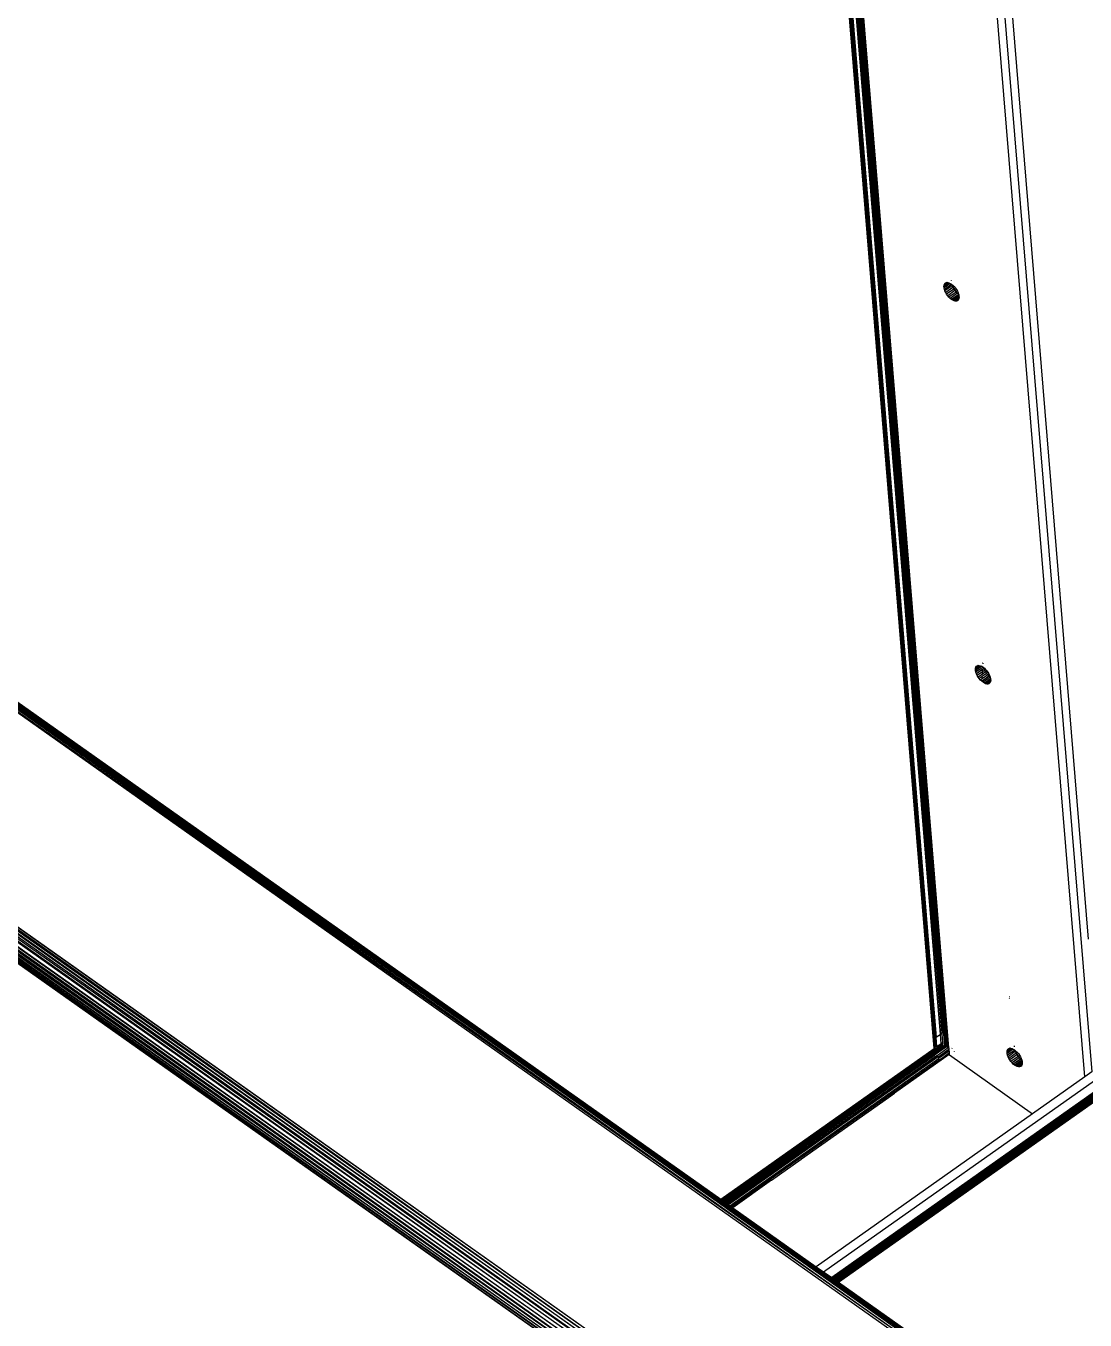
# Model space of a CAD drawing. Header units: inches. Extents: x 12 to 4609, y 5 to 3256.
# Drawn here: x 2725.4 to 2932.3, y 2174.7 to 2427.5 of the extents above; entities that cross this region are included whole.
import ezdxf

# ---------------------------------------------------------------- set-up
doc = ezdxf.new("R2010")
doc.units = ezdxf.units.IN
doc.header["$MEASUREMENT"] = 0

msp = doc.modelspace()

# ---------------------------------------------------------------- linework, layer by layer
for p, q in [((2932.18, 2222.17), (2901.48, 2594.72)), ((2902.89, 2595.72), (2933.59, 2223.17)), ((2932.95, 2249.07), (2904.31, 2596.72)), ((2875.83, 2576.59), (2904.33, 2230.7)), ((2904.33, 2230.7), (2876.02, 2576.73)), ((2876.07, 2576.76), (2904.33, 2230.7)), ((2876.12, 2576.79), (2904.84, 2228.17)), ((2904.84, 2228.17), (2876.31, 2576.93)), ((2905.13, 2228.11), (2876.35, 2576.96)), ((2876.57, 2577.11), (2905.13, 2228.11)), ((2876.61, 2577.14), (2905.4, 2228.01)), ((2905.4, 2228.01), (2876.66, 2577.18)), ((2902.81, 2227.76), (2874.17, 2575.41)), ((2874.26, 2575.48), (2902.81, 2227.76)), ((2874.37, 2575.56), (2902.81, 2227.76)), ((2903.05, 2227.9), (2874.41, 2575.58)), ((2874.46, 2575.62), (2903.05, 2227.9)), ((2874.51, 2575.66), (2903.05, 2227.9)), ((2903.16, 2229.88), (2874.55, 2575.68)), ((2874.68, 2575.78), (2903.16, 2229.88)), ((2903.16, 2229.88), (2874.8, 2575.86)), ((2874.87, 2575.91), (2903.16, 2229.88)), ((2874.91, 2575.93), (2903.16, 2229.88)), ((2904.04, 2230.49), (2875.45, 2576.32)), ((2875.72, 2576.51), (2904.04, 2230.49)), ((2904.33, 2230.7), (2875.76, 2576.54)), ((2905.4, 2228.01), (2878.96, 2551.62)), ((2905.63, 2227.89), (2883.44, 2497.29)), ((2883.44, 2497.29), (2905.4, 2228.01)), ((3222.7, 2423.29), (2882.77, 2182.96)), ((3222.79, 2423.29), (2882.82, 2182.93)), ((3222.7, 2423.29), (2882.82, 2182.93)), ((3222.93, 2423.24), (2882.86, 2182.9)), ((3222.93, 2423.24), (2882.89, 2182.88)), ((3222.93, 2423.24), (2882.95, 2182.84)), ((3223.04, 2423.2), (2882.98, 2182.82)), ((3223.19, 2423.1), (2883.04, 2182.77)), ((2883.1, 2182.73), (3223.19, 2423.1)), ((3223.19, 2423.1), (2883.18, 2182.67)), ((3223.32, 2423.01), (2883.23, 2182.64)), ((3223.49, 2422.86), (2883.31, 2182.58)), ((3223.49, 2422.86), (2883.39, 2182.53)), ((3223.49, 2422.86), (2883.5, 2182.45)), ((3223.64, 2422.73), (2883.57, 2182.4)), ((2883.64, 2182.35), (3223.77, 2422.58)), ((3223.82, 2422.53), (2883.68, 2182.32)), ((2883.76, 2182.26), (3223.82, 2422.53)), ((3223.82, 2422.53), (2883.9, 2182.17)), ((3223.95, 2422.38), (2883.97, 2182.12)), ((3224, 2422.32), (2883.99, 2182.1)), ((3224, 2422.32), (2884.1, 2182.02)), ((3224, 2422.32), (2884.13, 2182)), ((2521.16, 2392.42), (2869.08, 2146.5)), ((2521.16, 2392.42), (2868.69, 2145.96)), ((2869.08, 2146.5), (2521.59, 2392.91)), ((2869.51, 2146.99), (2521.59, 2392.91)), ((2521.99, 2393.3), (2869.96, 2147.42)), ((2521.99, 2393.3), (2869.51, 2146.99)), ((2522.46, 2393.69), (2870.43, 2147.79)), ((2522.46, 2393.69), (2869.96, 2147.42)), ((2522.57, 2393.77), (2870.43, 2147.79)), ((2902.83, 2166.71), (2581.76, 2393.77)), ((2581.76, 2393.77), (2903.28, 2166.98)), ((2582.73, 2393.76), (2903.28, 2166.98)), ((2583.42, 2393.65), (2903.28, 2166.98)), ((2583.42, 2393.65), (2860.86, 2197.48)), ((2860.9, 2197.51), (2583.75, 2393.61)), ((2583.88, 2393.58), (2860.9, 2197.51)), ((2584.23, 2393.48), (2904.12, 2167.31)), ((2584.23, 2393.48), (2860.9, 2197.51)), ((2584.81, 2393.33), (2904.12, 2167.31)), ((2584.99, 2393.26), (2904.5, 2167.34)), ((2584.99, 2393.26), (2904.12, 2167.31)), ((2867.61, 2143.19), (2519.75, 2389.47)), ((2867.69, 2143.71), (2519.75, 2389.47)), ((2519.79, 2389.71), (2867.69, 2143.71)), ((2520.12, 2390.69), (2867.84, 2144.26)), ((2520.12, 2390.69), (2845.42, 2160.82)), ((2520.17, 2390.82), (2845.45, 2160.84)), ((2868.35, 2145.4), (2520.33, 2391.12)), ((2845.45, 2160.84), (2520.33, 2391.12)), ((2868.35, 2145.4), (2520.46, 2391.39)), ((2868.69, 2145.96), (2520.82, 2391.95)), ((2519.71, 2389.17), (2867.61, 2143.19)), ((2519.71, 2389.17), (2867.61, 2142.73)), ((2519.71, 2388.73), (2867.61, 2142.73)), ((2867.84, 2144.26), (2521.2, 2389.39)), ((2521.29, 2388.83), (2867.84, 2144.26)), ((2521.29, 2388.83), (2867.69, 2143.71)), ((2600.96, 2382.23), (2904.84, 2167.29)), ((2600.96, 2382.23), (2861.12, 2198.28)), ((2600.96, 2382.23), (2904.5, 2167.34)), ((2904.68, 2376.6), (2905.66, 2377.31)), ((2904.68, 2376.6), (2904.71, 2376.84)), ((2905.43, 2377.36), (2904.71, 2376.84)), ((2905.91, 2377.2), (2904.71, 2376.33)), ((2904.71, 2376.84), (2904.77, 2377.05)), ((2905.21, 2377.37), (2904.77, 2377.05)), ((2904.77, 2377.05), (2904.88, 2377.2)), ((2906.19, 2377.02), (2904.77, 2376.03)), ((2904.88, 2377.2), (2905.03, 2377.31)), ((2905.03, 2377.31), (2905.21, 2377.37)), ((2905.21, 2377.37), (2905.43, 2377.36)), ((2905.43, 2377.36), (2905.66, 2377.31)), ((2905.66, 2377.31), (2905.91, 2377.2)), ((2905.91, 2377.2), (2906.17, 2377.04)), ((2906.12, 2377.79), (2906.1, 2377.68)), ((2906.17, 2377.04), (2906.19, 2377.02)), ((2906.19, 2377.02), (2906.3, 2376.72)), ((2906.19, 2377.02), (2906.43, 2376.83)), ((2906.43, 2376.83), (2906.3, 2376.72)), ((2906.43, 2376.83), (2906.68, 2376.59)), ((2904.71, 2376.33), (2904.68, 2376.6)), ((2904.77, 2376.03), (2904.71, 2376.33)), ((2904.88, 2375.72), (2904.77, 2376.03)), ((2906.3, 2376.72), (2904.88, 2375.72)), ((2905.03, 2375.4), (2904.88, 2375.72)), ((2906.45, 2376.4), (2905.03, 2375.4)), ((2905.21, 2375.09), (2905.03, 2375.4)), ((2906.63, 2376.09), (2905.21, 2375.09)), ((2905.43, 2374.79), (2905.21, 2375.09)), ((2906.84, 2375.79), (2905.43, 2374.79)), ((2905.66, 2374.52), (2905.43, 2374.79)), ((2907.07, 2375.52), (2905.66, 2374.52)), ((2905.91, 2374.27), (2905.66, 2374.52)), ((2907.32, 2375.27), (2905.91, 2374.27)), ((2906.17, 2374.07), (2905.91, 2374.27)), ((2907.57, 2375.06), (2906.17, 2374.07)), ((2906.3, 2376.72), (2906.45, 2376.4)), ((2907.63, 2374.78), (2906.43, 2373.91)), ((2906.68, 2376.59), (2906.45, 2376.4)), ((2906.45, 2376.4), (2906.63, 2376.09)), ((2906.91, 2376.31), (2906.63, 2376.09)), ((2906.63, 2376.09), (2906.84, 2375.79)), ((2906.68, 2376.59), (2906.91, 2376.31)), ((2907.65, 2374.5), (2906.68, 2373.8)), ((2907.12, 2376.02), (2906.84, 2375.79)), ((2906.84, 2375.79), (2907.07, 2375.52)), ((2906.91, 2376.31), (2907.12, 2376.02)), ((2907.31, 2375.7), (2907.07, 2375.52)), ((2907.07, 2375.52), (2907.32, 2375.27)), ((2907.12, 2376.02), (2907.31, 2375.7)), ((2907.31, 2375.7), (2907.45, 2375.39)), ((2907.45, 2375.39), (2907.32, 2375.27)), ((2907.32, 2375.27), (2907.56, 2375.08)), ((2907.45, 2375.39), (2907.56, 2375.08)), ((2907.56, 2375.08), (2907.57, 2375.06)), ((2907.57, 2375.06), (2907.63, 2374.78)), ((2907.63, 2374.78), (2907.65, 2374.5)), ((2907.65, 2374.5), (2907.63, 2374.26)), ((2906.43, 2373.91), (2906.17, 2374.07)), ((2906.68, 2373.8), (2906.43, 2373.91)), ((2906.91, 2373.74), (2906.68, 2373.8)), ((2907.63, 2374.26), (2906.91, 2373.74)), ((2907.12, 2373.74), (2906.91, 2373.74)), ((2907.56, 2374.06), (2907.12, 2373.74)), ((2907.31, 2373.79), (2907.12, 2373.74)), ((2907.45, 2373.9), (2907.31, 2373.79)), ((2907.56, 2374.06), (2907.45, 2373.9)), ((2907.63, 2374.26), (2907.56, 2374.06)), ((2910.85, 2301.8), (2911.82, 2302.51)), ((2910.85, 2301.8), (2910.87, 2302.05)), ((2910.87, 2301.53), (2910.85, 2301.8)), ((2911.59, 2302.56), (2910.87, 2302.05)), ((2912.07, 2302.4), (2910.87, 2301.53)), ((2910.87, 2302.05), (2910.94, 2302.25)), ((2910.94, 2301.23), (2910.87, 2301.53)), ((2911.38, 2302.57), (2910.94, 2302.25)), ((2910.94, 2302.25), (2911.05, 2302.41)), ((2912.27, 2302.17), (2910.94, 2301.23)), ((2911.05, 2300.92), (2910.94, 2301.23)), ((2911.05, 2302.41), (2911.19, 2302.51)), ((2912.25, 2301.77), (2911.05, 2300.92)), ((2911.19, 2302.51), (2911.38, 2302.57)), ((2912.23, 2301.33), (2911.19, 2300.6)), ((2911.38, 2302.57), (2911.59, 2302.56)), ((2911.59, 2302.56), (2911.82, 2302.51)), ((2911.82, 2302.51), (2912.07, 2302.4)), ((2912.07, 2302.4), (2912.27, 2302.28)), ((2913, 2300.99), (2912.18, 2300.41)), ((2912.2, 2300.88), (2912.23, 2301.33)), ((2912.79, 2301.29), (2912.2, 2300.88)), ((2912.23, 2301.33), (2912.25, 2301.77)), ((2912.61, 2301.6), (2912.23, 2301.33)), ((2912.28, 2303.05), (2912.25, 2303.03)), ((2912.46, 2301.92), (2912.25, 2301.77)), ((2912.28, 2302.99), (2912.27, 2302.87)), ((2912.27, 2302.17), (2912.27, 2302.28)), ((2912.27, 2302.28), (2912.33, 2302.24)), ((2912.35, 2302.22), (2912.27, 2302.17)), ((2912.33, 2302.24), (2912.35, 2302.22)), ((2912.35, 2302.22), (2912.46, 2301.92)), ((2912.35, 2302.22), (2912.59, 2302.03)), ((2912.59, 2302.03), (2912.46, 2301.92)), ((2912.46, 2301.92), (2912.61, 2301.6)), ((2912.59, 2302.03), (2912.84, 2301.79)), ((2912.61, 2301.6), (2912.84, 2301.79)), ((2912.61, 2301.6), (2912.79, 2301.29)), ((2912.79, 2301.29), (2913.07, 2301.51)), ((2912.79, 2301.29), (2913, 2300.99)), ((2912.84, 2301.79), (2913.07, 2301.51)), ((2913, 2300.99), (2913.29, 2301.22)), ((2913, 2300.99), (2913.24, 2300.72)), ((2913.07, 2301.51), (2913.29, 2301.22)), ((2913.29, 2301.22), (2913.47, 2300.9)), ((2911.19, 2300.6), (2911.05, 2300.92)), ((2911.38, 2300.29), (2911.19, 2300.6)), ((2912.2, 2300.88), (2911.38, 2300.29)), ((2911.59, 2299.99), (2911.38, 2300.29)), ((2912.18, 2300.41), (2911.59, 2299.99)), ((2911.82, 2299.72), (2911.59, 2299.99)), ((2912.16, 2299.96), (2911.82, 2299.72)), ((2912.07, 2299.47), (2911.82, 2299.72)), ((2912.14, 2299.52), (2912.07, 2299.47)), ((2912.13, 2299.43), (2912.07, 2299.47)), ((2912.13, 2299.43), (2912.14, 2299.52)), ((2912.33, 2299.27), (2912.13, 2299.43)), ((2913.49, 2300.47), (2912.14, 2299.52)), ((2913.24, 2300.72), (2912.16, 2299.96)), ((2912.16, 2299.96), (2912.18, 2300.41)), ((2913.73, 2300.26), (2912.33, 2299.27)), ((2912.59, 2299.11), (2912.33, 2299.27)), ((2913.79, 2299.98), (2912.59, 2299.11)), ((2912.84, 2299), (2912.59, 2299.11)), ((2913.82, 2299.7), (2912.84, 2299)), ((2913.07, 2298.94), (2912.84, 2299)), ((2913.79, 2299.46), (2913.07, 2298.94)), ((2913.29, 2298.94), (2913.07, 2298.94)), ((2913.24, 2300.72), (2913.47, 2300.9)), ((2913.24, 2300.72), (2913.49, 2300.47)), ((2913.73, 2299.26), (2913.29, 2298.94)), ((2913.47, 2298.99), (2913.29, 2298.94)), ((2913.47, 2300.9), (2913.62, 2300.59)), ((2913.62, 2299.1), (2913.47, 2298.99)), ((2913.49, 2300.47), (2913.62, 2300.59)), ((2913.49, 2300.47), (2913.73, 2300.28)), ((2913.62, 2300.59), (2913.73, 2300.28)), ((2913.73, 2299.26), (2913.62, 2299.1)), ((2913.73, 2300.28), (2913.73, 2300.26)), ((2913.73, 2300.26), (2913.79, 2299.98)), ((2913.79, 2299.46), (2913.73, 2299.26)), ((2913.79, 2299.98), (2913.82, 2299.7)), ((2913.82, 2299.7), (2913.79, 2299.46)), ((2917.48, 2237.84), (2917.44, 2237.82)), ((2917.51, 2237.53), (2917.46, 2237.5)), ((2904.04, 2230.49), (2903.16, 2229.88)), ((2904.23, 2230.63), (2904.04, 2230.49)), ((2904.18, 2228.71), (2904.04, 2230.49)), ((2904.33, 2230.7), (2904.23, 2230.63)), ((2904.34, 2230.56), (2904.23, 2230.63)), ((2904.34, 2230.56), (2904.33, 2230.7)), ((2904.48, 2228.93), (2904.34, 2230.56)), ((2861.12, 2198.28), (2902.81, 2227.76)), ((2902.81, 2227.76), (2903.05, 2227.9)), ((2902.85, 2227.5), (2904.2, 2228.46)), ((2905.2, 2228.08), (2902.87, 2226.44)), ((2902.93, 2227.23), (2904.52, 2228.36)), ((2903.02, 2227.05), (2904.64, 2228.2)), ((2903.04, 2226.94), (2904.79, 2228.18)), ((2903.32, 2228.02), (2903.05, 2227.9)), ((2903.31, 2228.09), (2903.16, 2229.88)), ((2903.31, 2228.09), (2904.18, 2228.71)), ((2903.32, 2228.02), (2903.31, 2228.09)), ((2903.35, 2226.38), (2905.55, 2227.93)), ((2903.63, 2228.26), (2904.19, 2228.65)), ((2904.18, 2228.71), (2904.48, 2228.93)), ((2904.19, 2228.65), (2904.18, 2228.71)), ((2904.19, 2228.65), (2904.48, 2228.86)), ((2904.2, 2228.46), (2904.19, 2228.65)), ((2904.2, 2228.46), (2904.5, 2228.67)), ((2904.22, 2228.21), (2904.2, 2228.46)), ((2904.48, 2228.86), (2904.48, 2228.93)), ((2904.5, 2228.67), (2904.48, 2228.86)), ((2904.52, 2228.36), (2904.5, 2228.67)), ((2904.54, 2228.21), (2904.52, 2228.36)), ((2904.64, 2228.2), (2904.54, 2228.21)), ((2904.79, 2228.18), (2904.64, 2228.2)), ((2904.84, 2228.17), (2904.79, 2228.18)), ((2905.13, 2228.11), (2904.84, 2228.17)), ((2905.2, 2228.08), (2905.13, 2228.11)), ((2905.4, 2228.01), (2905.2, 2228.08)), ((2905.55, 2227.93), (2905.4, 2228.01)), ((2905.63, 2227.89), (2905.55, 2227.93)), ((2905.63, 2227.89), (2905.66, 2227.61)), ((2906.32, 2227.78), (2906.26, 2227.74)), ((2917.01, 2227), (2917.99, 2227.71)), ((2917.75, 2227.77), (2917.03, 2227.25)), ((2917.54, 2227.77), (2917.1, 2227.45)), ((2917.21, 2227.61), (2917.36, 2227.71)), ((2917.36, 2227.71), (2917.54, 2227.77)), ((2917.54, 2227.77), (2917.75, 2227.77)), ((2917.75, 2227.77), (2917.99, 2227.71)), ((2917.99, 2227.71), (2918.24, 2227.6)), ((2918.42, 2228.23), (2918.39, 2228.21)), ((2918.44, 2228.19), (2918.43, 2228.07)), ((2861.29, 2198.15), (2902.85, 2227.5)), ((2861.32, 2198.13), (2902.85, 2227.5)), ((2861.52, 2197.99), (2902.93, 2227.23)), ((2902.93, 2227.23), (2861.55, 2197.97)), ((2903.04, 2226.94), (2861.77, 2197.81)), ((2861.81, 2197.79), (2903.04, 2226.94)), ((2902.87, 2226.44), (2862.05, 2197.62)), ((2862.08, 2197.59), (2902.87, 2226.44)), ((2903.35, 2226.38), (2862.36, 2197.4)), ((2903.55, 2226.11), (2862.61, 2197.22)), ((2903.55, 2226.11), (2862.65, 2197.19)), ((2862.89, 2197.02), (2903.63, 2225.78)), ((2862.93, 2197), (2903.63, 2225.78)), ((2863.16, 2196.83), (2903.99, 2225.65)), ((2903.99, 2225.65), (2863.19, 2196.81)), ((2874.85, 2206.26), (2903.35, 2226.38)), ((2905.74, 2226.55), (2895.02, 2218.97)), ((2903.55, 2226.11), (2905.66, 2227.61)), ((2905.69, 2227.23), (2903.63, 2225.78)), ((2903.99, 2225.65), (2905.72, 2226.88)), ((2904.76, 2226.68), (2905.68, 2227.33)), ((2905.66, 2227.61), (2905.68, 2227.33)), ((2905.68, 2227.33), (2905.69, 2227.23)), ((2905.69, 2227.23), (2905.72, 2226.88)), ((2905.72, 2226.88), (2905.74, 2226.55)), ((2905.74, 2226.55), (2905.75, 2226.46)), ((2905.75, 2226.46), (2922, 2214.97)), ((2906.71, 2227.13), (2906.66, 2227.1)), ((2917.01, 2227), (2917.03, 2227.25)), ((2917.03, 2226.73), (2917.01, 2227)), ((2918.24, 2227.6), (2917.03, 2226.73)), ((2917.03, 2227.25), (2917.1, 2227.45)), ((2917.1, 2226.43), (2917.03, 2226.73)), ((2917.1, 2227.45), (2917.21, 2227.61)), ((2918.52, 2227.42), (2917.1, 2226.43)), ((2917.21, 2226.12), (2917.1, 2226.43)), ((2918.62, 2227.12), (2917.21, 2226.12)), ((2917.36, 2225.8), (2917.21, 2226.12)), ((2918.77, 2226.8), (2917.36, 2225.8)), ((2917.54, 2225.49), (2917.36, 2225.8)), ((2918.95, 2226.49), (2917.54, 2225.49)), ((2917.75, 2225.19), (2917.54, 2225.49)), ((2919.17, 2226.19), (2917.75, 2225.19)), ((2917.99, 2224.92), (2917.75, 2225.19)), ((2919.4, 2225.92), (2917.99, 2224.92)), ((2918.24, 2227.6), (2918.49, 2227.44)), ((2919.65, 2225.67), (2918.24, 2224.67)), ((2918.49, 2227.44), (2918.52, 2227.42)), ((2918.52, 2227.42), (2918.62, 2227.12)), ((2918.52, 2227.42), (2918.75, 2227.23)), ((2918.75, 2227.23), (2918.62, 2227.12)), ((2918.62, 2227.12), (2918.77, 2226.8)), ((2918.75, 2227.23), (2919, 2226.99)), ((2919.96, 2225.18), (2918.75, 2224.31)), ((2919, 2226.99), (2918.77, 2226.8)), ((2918.77, 2226.8), (2918.95, 2226.49)), ((2919.24, 2226.72), (2918.95, 2226.49)), ((2918.95, 2226.49), (2919.17, 2226.19)), ((2919, 2226.99), (2919.24, 2226.72)), ((2919.45, 2226.42), (2919.17, 2226.19)), ((2919.17, 2226.19), (2919.4, 2225.92)), ((2919.89, 2225.46), (2919.21, 2224.97)), ((2919.21, 2224.97), (2919.94, 2225.23)), ((2919.24, 2226.72), (2919.45, 2226.42)), ((2919.63, 2226.1), (2919.4, 2225.92)), ((2919.4, 2225.92), (2919.65, 2225.67)), ((2919.45, 2226.42), (2919.63, 2226.1)), ((2919.63, 2226.1), (2919.78, 2225.79)), ((2919.78, 2225.79), (2919.65, 2225.67)), ((2919.89, 2225.49), (2919.65, 2225.67)), ((2919.78, 2225.79), (2919.89, 2225.49)), ((2919.89, 2225.49), (2919.89, 2225.46)), ((2919.89, 2225.46), (2919.94, 2225.23)), ((2919.94, 2225.23), (2919.96, 2225.18)), ((2919.96, 2225.18), (2919.98, 2224.9)), ((2881.17, 2184.1), (2936.28, 2223.07)), ((2918.24, 2224.67), (2917.99, 2224.92)), ((2918.49, 2224.47), (2918.24, 2224.67)), ((2919.21, 2224.97), (2918.49, 2224.47)), ((2918.75, 2224.31), (2918.49, 2224.47)), ((2919, 2224.2), (2918.75, 2224.31)), ((2919.98, 2224.9), (2919, 2224.2)), ((2919.24, 2224.14), (2919, 2224.2)), ((2919.96, 2224.66), (2919.24, 2224.14)), ((2919.45, 2224.14), (2919.24, 2224.14)), ((2919.89, 2224.46), (2919.45, 2224.14)), ((2919.63, 2224.2), (2919.45, 2224.14)), ((2919.78, 2224.3), (2919.63, 2224.2)), ((2919.89, 2224.46), (2919.78, 2224.3)), ((2919.96, 2224.66), (2919.89, 2224.46)), ((2919.98, 2224.9), (2919.96, 2224.66)), ((2933.59, 2223.17), (2932.18, 2222.17)), ((2936.28, 2220.82), (2882.77, 2182.96)), ((2932.18, 2222.17), (2922, 2214.97)), ((2876.88, 2206.17), (2893.84, 2218.14)), ((2893.84, 2218.14), (2895.02, 2218.97)), ((2922, 2214.97), (2879.75, 2185.1)), ((2862.33, 2197.42), (2874.85, 2206.26)), ((2862.36, 2197.4), (2874.85, 2206.26)), ((2871.01, 2202.02), (2876.8, 2206.11)), ((2876.8, 2206.11), (2876.88, 2206.17)), ((2871.01, 2202.02), (2863.41, 2196.65)), ((2871.01, 2202.02), (2863.44, 2196.63)), ((2860.9, 2197.51), (2860.86, 2197.48)), ((2860.86, 2197.48), (2861.09, 2197.32)), ((2861.12, 2197.35), (2860.9, 2197.51)), ((2861.12, 2197.35), (2861.09, 2197.32)), ((2861.09, 2197.32), (2861.36, 2197.13)), ((2861.12, 2198.28), (2861.29, 2198.15)), ((2861.39, 2197.16), (2861.12, 2197.35)), ((2861.29, 2198.15), (2861.32, 2198.13)), ((2861.32, 2198.13), (2861.52, 2197.99)), ((2861.52, 2197.99), (2861.55, 2197.97)), ((2861.55, 2197.97), (2861.77, 2197.81)), ((2861.77, 2197.81), (2861.81, 2197.79)), ((2861.81, 2197.79), (2862.05, 2197.62)), ((2862.05, 2197.62), (2862.08, 2197.59)), ((2862.08, 2197.59), (2862.33, 2197.42)), ((2862.33, 2197.42), (2862.36, 2197.4)), ((2862.36, 2197.4), (2862.61, 2197.22)), ((2861.39, 2197.16), (2861.36, 2197.13)), ((2861.36, 2197.13), (2861.68, 2196.91)), ((2861.71, 2196.93), (2861.39, 2197.16)), ((2861.71, 2196.93), (2861.68, 2196.91)), ((2861.68, 2196.91), (2861.92, 2196.73)), ((2861.96, 2196.76), (2861.71, 2196.93)), ((2861.96, 2196.76), (2861.92, 2196.73)), ((2861.92, 2196.73), (2861.96, 2196.71)), ((2862, 2196.73), (2861.96, 2196.76)), ((2862, 2196.73), (2861.96, 2196.71)), ((2861.96, 2196.71), (2862.2, 2196.53)), ((2862.24, 2196.56), (2862, 2196.73)), ((2862.24, 2196.56), (2862.2, 2196.53)), ((2862.2, 2196.53), (2862.5, 2196.32)), ((2862.54, 2196.35), (2862.24, 2196.56)), ((2862.54, 2196.35), (2862.5, 2196.32)), ((2862.5, 2196.32), (2862.72, 2196.17)), ((2862.76, 2196.19), (2862.54, 2196.35)), ((2862.61, 2197.22), (2862.65, 2197.19)), ((2862.65, 2197.19), (2862.89, 2197.02)), ((2862.76, 2196.19), (2862.72, 2196.17)), ((2862.72, 2196.17), (2862.75, 2196.15)), ((2862.79, 2196.17), (2862.75, 2196.15)), ((2862.75, 2196.15), (2879.06, 2184.61)), ((2862.79, 2196.17), (2862.76, 2196.19)), ((2879.09, 2184.63), (2862.79, 2196.17)), ((2862.89, 2197.02), (2862.93, 2197)), ((2862.93, 2197), (2863.16, 2196.83)), ((2863.16, 2196.83), (2863.19, 2196.81)), ((2863.19, 2196.81), (2863.41, 2196.65)), ((2863.41, 2196.65), (2863.44, 2196.63)), ((2863.44, 2196.63), (2879.75, 2185.1)), ((2879.09, 2184.63), (2879.06, 2184.61)), ((2903.71, 2167.19), (2879.09, 2184.63)), ((2879.75, 2185.1), (2881.17, 2184.1)), ((2879.06, 2184.61), (2903.71, 2167.19)), ((2881.17, 2184.1), (2882.77, 2182.96)), ((2882.77, 2182.96), (2882.82, 2182.93)), ((2882.82, 2182.93), (2882.86, 2182.9)), ((2882.86, 2182.9), (2882.89, 2182.88)), ((2882.89, 2182.88), (2882.95, 2182.84)), ((2882.95, 2182.84), (2882.98, 2182.82)), ((2882.98, 2182.82), (2883.04, 2182.77)), ((2883.04, 2182.77), (2883.1, 2182.73)), ((2883.1, 2182.73), (2883.18, 2182.67)), ((2883.18, 2182.67), (2883.23, 2182.64)), ((2883.23, 2182.64), (2883.31, 2182.58)), ((2883.31, 2182.58), (2883.39, 2182.53)), ((2883.39, 2182.53), (2883.5, 2182.45)), ((2883.5, 2182.45), (2883.57, 2182.4)), ((2883.57, 2182.4), (2883.64, 2182.35)), ((2883.64, 2182.35), (2883.68, 2182.32)), ((2883.68, 2182.32), (2883.76, 2182.26)), ((2883.76, 2182.26), (2883.9, 2182.17)), ((2883.9, 2182.17), (2883.97, 2182.12)), ((2883.97, 2182.12), (2883.99, 2182.1)), ((2883.99, 2182.1), (2884.1, 2182.02)), ((2884.1, 2182.02), (2884.13, 2182)), ((2905.06, 2167.19), (2884.13, 2182))]:
    msp.add_line(p, q)

doc.saveas('drawing.dxf')
